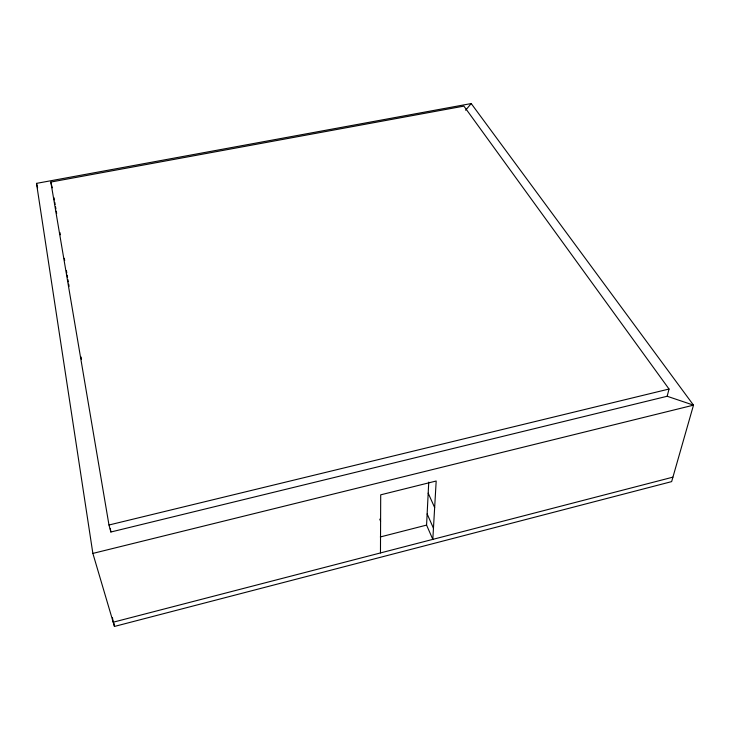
<?xml version="1.0" encoding="UTF-8"?>
<svg xmlns="http://www.w3.org/2000/svg" width="730" height="730" viewBox="0 0 730 730"><rect width="100%" height="100%" fill="white"/><g stroke="black" fill="none" stroke-linecap="round" stroke-linejoin="round"><path stroke-width="1.09" d="M380.467 552.938L380.704 494.83L436.184 481.015L432.817 539.37L426.576 525.098L428.747 482.119M667.156 396.262L669.036 389.035L463.906 106.115L50.826 182.053L108.98 525.007L110.878 532.006L667.156 396.262L693.5 405.15L671.646 481.617L114.446 626.44L92.865 553.413L36.5 183.376L471.215 103.56L693.5 405.15L92.865 553.413M465.603 110.23L471.215 103.56M672.923 477.146L113.196 622.206L112.475 617.726M380.303 536.961L426.576 525.098M108.98 525.007L669.036 389.035M428.191 493.179L434.651 507.533M427.141 513.929L433.465 528.237M379.755 519.149L380.595 521.238M36.5 183.376L37.613 187.747M50.826 182.053L52.241 187.811M54.002 197.739L54.376 199.983M54.759 202.228L55.142 204.473M55.526 206.709L55.909 208.953M56.292 211.198L56.666 213.443M59.915 232.514L60.298 234.759M64.304 258.31L64.687 260.555M66.403 270.648L66.786 272.892M67.169 275.137L67.552 277.382M67.936 279.626L68.31 281.862M68.693 284.107L69.076 286.352M81.103 357.016L81.486 359.26M110.303 528.639L110.878 532.006M113.907 623.073L114.446 626.44"/></g></svg>
